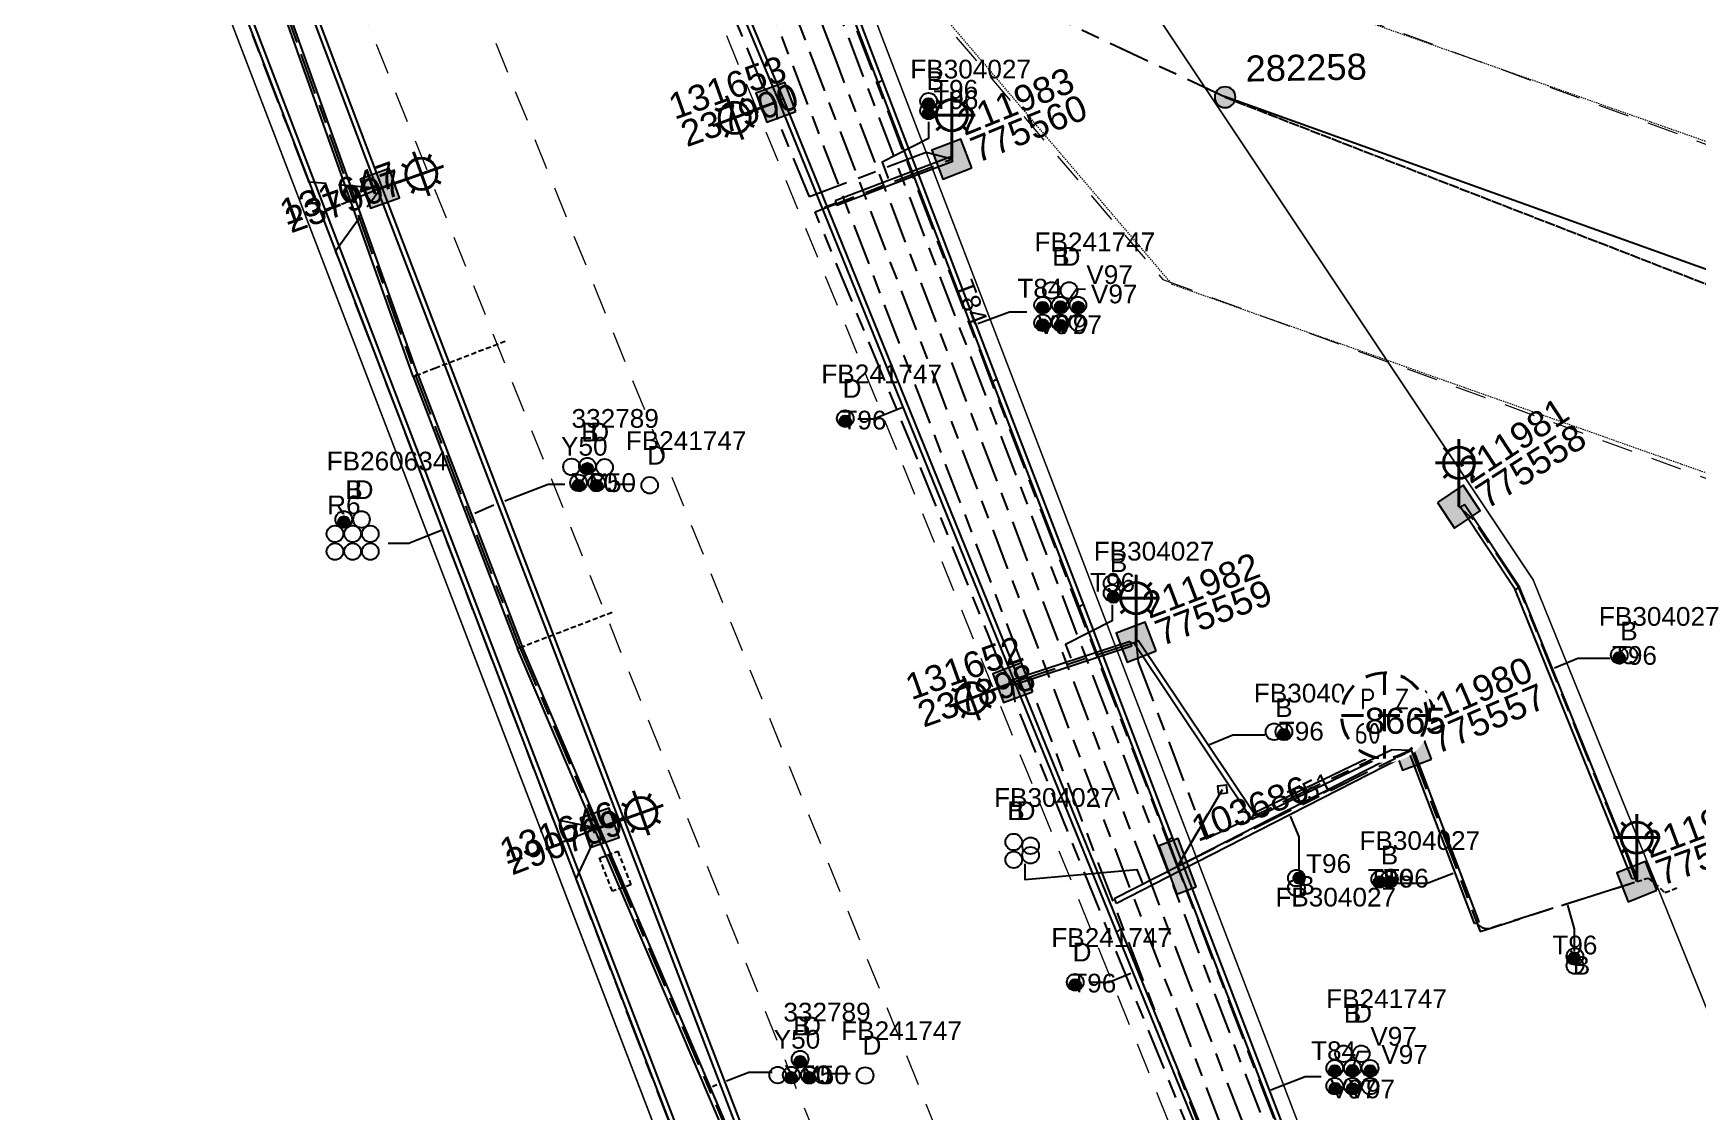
# Model space of a CAD drawing. Header units: metres. Extents: x 308616 to 310825, y 6264327 to 6267194.
# Drawn here: x 309031.5 to 309191.5, y 6266433 to 6266536.7 of the extents above; entities that cross this region are included whole.
import ezdxf
from ezdxf.enums import TextEntityAlignment as Align

# ---------------------------------------------------------------- set-up
doc = ezdxf.new("R2010")
doc.units = ezdxf.units.M
for name, pattern in [('Cable Exist OH', [1, 1, 0]), ('Cable Exist UG', [8.2, 4, -1.2, 1.8, -1.2]), ('Dash', [5, 3, -2]), ('DASHED', [0.75, 0.5, -0.25]), ('HIDDEN', [0.375, 0.25, -0.125]), ('HIDDEN2', [0.1875, 0.125, -0.0625])]:
    doc.linetypes.add(name, pattern=pattern)
doc.layers.get('0').update_dxf_attribs({"color": 6})
for name, color, linetype in [('_User Miscellaneous9', 7, 'Continuous'), ('Equip_SL_EXT', 7, 'Continuous'), ('Equip_SP_SL_EXT', 7, 'Continuous'), ('Mains_HV_EXT', 7, 'Continuous'), ('Mains_LV_EXT', 7, 'Continuous'), ('Mains_LV_SL_EXT', 7, 'Continuous'), ('Mains_SL_EXT', 7, 'Continuous'), ('Mains_TR_EXT', 7, 'Continuous'), ('Services_SP_EXT', 7, 'Continuous'), ('SupportsOH_SP_TR_HV_LV_SL_EXT', 7, 'Continuous'), ('SupportsUG_SP_LV_EXT', 7, 'Continuous'), ('SupportsUG_SP_LV_SL_EXT', 7, 'Continuous'), ('Trench_SP_EXT', 7, 'Continuous')]:
    doc.layers.add(name, color=color, linetype=linetype)
for name, color, linetype, lineweight in [('Cadastre Developer_SP_EXT', 7, 'Continuous', 5), ('Cadastre Easements_SP_EXT', 7, 'Continuous', 5), ('Cadastre Land Parcels_SP_EXT', 7, 'Continuous', 5), ('Cadastre Other Property_SP_EXT', 7, 'HIDDEN', 5), ('Cadastre Roads_SP_EXT', 7, 'Continuous', 5)]:
    doc.layers.add(name, color=color, linetype=linetype, lineweight=lineweight)
doc.layers.add('UNKNOWN_FEATURES', color=1, linetype='DASHED', plot=False)
doc.styles.add('COLUMN_LABEL', font='arial.ttf')
doc.styles.add('iecARIAL', font='arial.ttf', dxfattribs={"height": 2})
doc.styles.add('IESYMBOL1', font='isocp.shx')
doc.styles.add('POLE_LABEL', font='arial.ttf')
doc.styles.add('SLCP_LABEL', font='arial.ttf', dxfattribs={"height": 3.5})
doc.styles.get("Standard").update_dxf_attribs({"font": 'arial.ttf'})
doc.linetypes.add('Cable P UG', pattern='A,6,-0.5,["P",Standard,S=1.7,R=0,X=0.5,Y=-1],-2.9', length=9.4)

# ---------------------------------------------------------------- blocks, each defined once
blk = doc.blocks.new('COLUMN_EXT')
blk.add_hatch(color=256).paths.add_polyline_path([(-1.49, 1.48), (-1.49, -1.49), (1.48, -1.49), (1.48, 1.48)])
blk.add_lwpolyline([(-1.49, -1.49), (1.48, -1.49), (1.48, 1.48), (-1.49, 1.48)], close=True)
for tag, height, style, flags, p in [('ASSET_NUM', 2.5, 'COLUMN_LABEL', 8, (2, 2)), ('STRUCTURE_PLANT_NUMBER', 0.2, 'POLE_LABEL', 9, (1.81, 0.03)), ('STREET_CODE', 0.2, 'COLUMN_LABEL', 9, (1.81, -0.2))]:
    blk.add_attdef(tag, text='', height=height, dxfattribs=dict(style=style, flags=flags)).set_placement(p, align=Align.MIDDLE_LEFT)
at = {"flags": 9}
for tag, p in [('COLUMN_TYPE', (1.81, -0.4)), ('OWNED_BY', (1.81, -0.6)), ('STATE', (1.81, -0.8)), ('USAGE', (1.81, -1)), ('STREETNAME', (1.81, -1.6)), ('LEGEND', (1.81, -1.2)), ('LOCATION', (1.81, -1.4)), ('SUBURB', (1.81, -1.8)), ('NOTES', (1.81, -2))]:
    blk.add_attdef(tag, text='', height=0.2, dxfattribs=at).set_placement(p, align=Align.MIDDLE_LEFT)
at = {"flags": 1}
blk.add_attdef('Z', (1.81, -2.35), '', height=0.2, dxfattribs=at)
blk = doc.blocks.new('PILLAR_EXT')
blk.add_hatch(color=256).paths.add_polyline_path([(-2.475, 0.99), (-2.475, -0.99), (2.475, -0.99), (2.475, 0.99)])
blk.add_lwpolyline([(-2.475, -0.99), (2.475, -0.99), (2.475, 0.99), (-2.475, 0.99)], close=True)
at = {"style": 'iecARIAL', "flags": 8}
blk.add_attdef('ASSET_NUM', (1.5, 3.5), '', height=2.5, dxfattribs=at)
for tag, p, flags in [('OWNED_BY', (0, -0.2), 9), ('STATE', (0, -0.4), 9), ('SUPPORT_TYPE', (0, -0.6), 9), ('STREETNAME', (0, -1.8), 9), ('USAGE', (0, -0.8), 9), ('LEGEND', (0, -1), 9), ('LOCATION', (0, -1.2), 9), ('NOTES', (0, -1.4), 9), ('PARENT', (0, -1.6), 9), ('SUBURB', (0, -2), 1)]:
    blk.add_attdef(tag, p, '', height=0.2, dxfattribs=dict(flags=flags))
blk = doc.blocks.new('DUCT_EXT')
blk.add_circle((0, 0.8), 0.8)
at = {"flags": 1}
blk.add_attdef('Z', (0, 0), '', height=0.2, dxfattribs=at)
at = {"flags": 9}
for tag, p in [('DUCT_CODE', (0, 0)), ('XSECT_TYPE', (0, -0.2)), ('STATE', (0, -0.6)), ('FB_REFERENCE', (0, -0.4)), ('NOTES', (0, -0.8))]:
    blk.add_attdef(tag, text='', height=0.2, dxfattribs=at).set_placement(p, align=Align.MIDDLE_LEFT)
blk = doc.blocks.new('SL_LANTERN_EXT')
at = {"lineweight": 40}
for p, q in [((0, 1.97), (0, 6.47)), ((-1.46, 5.68), (-1.06, 5.28)), ((1.46, 5.68), (1.06, 5.28)), ((-2.25, 4.22), (2.25, 4.22)), ((-1.46, 2.76), (-1.06, 3.16)), ((0, 0), (0, 2.72)), ((1.46, 2.76), (1.06, 3.16))]:
    blk.add_line(p, q, dxfattribs=at)
blk.add_circle((0, 4.22), 1.5, dxfattribs=at)
at = {"style": 'iecARIAL', "flags": 8}
blk.add_attdef('ASSET_NUM', (1.5, 1.5), '', height=2.5, dxfattribs=at)
for tag, p, height, flags in [('OPERATING_VOLTAGE', (0.98, -1.65), 0.2, 9), ('CONSTRUCTED_VOLTAGE', (0.98, -0.65), 0.2, 9), ('CONTROL_TYPE', (0.98, -0.85), 0.2, 9), ('LANTERN_PURPOSE', (0.98, -1.05), 0.2, 9), ('LANTERN_TYPE', (0.98, -1.25), 0.2, 9), ('NO_PHASES', (0.98, -1.45), 0.2, 9), ('LNUMBER', (2.18, -3.25), 2.5, 8), ('ORIENTATION', (0.98, -1.85), 0.2, 9), ('OWNED_BY', (0.98, -2.05), 0.2, 9), ('STATE', (0.98, -2.25), 0.2, 9), ('USAGE', (0.98, -2.45), 0.2, 9), ('CEXIST', (0.98, -2.65), 0.2, 9), ('CNEW', (0.98, -2.85), 0.2, 9), ('CNUMBER', (0.98, -3.05), 0.2, 9), ('CREMOVE', (0.98, -3.25), 0.2, 9), ('CREPLACE', (0.98, -3.45), 0.2, 9), ('LKINGHEIGHT', (0.98, -3.65), 0.2, 9), ('LBRACKET', (0.98, -3.85), 0.2, 9), ('LBRACKETVOCAB', (0.98, -4.05), 0.2, 9), ('LCATEGORY', (0.98, -4.25), 0.2, 9), ('LCHARGE1', (0.98, -4.45), 0.2, 9), ('LCHARGE1PERCENT', (0.98, -4.65), 0.2, 9), ('LCHARGE2', (0.98, -4.85), 0.2, 9), ('LCHARGE2PERCENT', (0.98, -5.05), 0.2, 9), ('LCHARGE3', (0.98, -5.25), 0.2, 9), ('LCHARGE3PERCENT', (0.98, -5.45), 0.2, 9), ('LEXIST', (0.98, -5.65), 0.2, 9), ('LLAMP', (0.98, -5.85), 0.2, 9), ('LLAMPVOCAB', (0.98, -6.05), 0.2, 9), ('LMAST', (0.98, -6.25), 0.2, 9), ('LMASTVOCAB', (0.98, -6.45), 0.2, 9), ('LNEW', (0.98, -6.65), 0.2, 9), ('LANTNUMBER', (0.98, -6.85), 0.2, 9), ('LOUTREACH', (0.98, -7.25), 0.2, 9), ('LOUTREACHVOCAB', (0.98, -7.45), 0.2, 9), ('LRATECODE', (0.98, -7.65), 0.2, 9), ('LREMOVE', (0.98, -7.85), 0.2, 9), ('LREPLACE', (0.98, -8.05), 0.2, 9), ('STREETNAME', (0.98, -9.25), 0.2, 9), ('SUBURB', (0.98, -9.45), 0.2, 1), ('LTYPE', (0.98, -8.25), 0.2, 9), ('LTYPEVOCAB', (0.98, -8.45), 0.2, 9), ('LEGEND', (0.98, -8.65), 0.2, 9), ('LOCATION', (0.98, -8.85), 0.2, 9), ('NOTES', (0.98, -9.05), 0.2, 9)]:
    blk.add_attdef(tag, p, '', height=height, dxfattribs=dict(flags=flags))
blk = doc.blocks.new('CCP_EXT')
at = {"flags": 9}
for tag, p in [('LIFE_SUPPORT', (0, -1.6)), ('STATE', (0, -1.8)), ('NOTES', (0, -2))]:
    blk.add_attdef(tag, text='', height=0.2, dxfattribs=at).set_placement(p, align=Align.MIDDLE_LEFT)
blk.add_wipeout([(0, 0.57), (0.57, 0), (0, -0.57), (-0.57, 0)])
blk.add_lwpolyline([(-0.57, 0), (0, 0.57), (0.57, 0), (0, -0.57), (-0.57, 0)])
at = {"flags": 1}
blk.add_attdef('Z', (0, 0), '', height=0.2, dxfattribs=at)
at = {"flags": 9}
for tag, p in [('CCP_TYPE', (0, 0)), ('CONSTRUCTED_VOLTAGE', (0, -0.2)), ('OPERATING_VOLTAGE', (0, -0.6)), ('ORIENTATION', (0, -0.8)), ('OWNED_BY', (0, -1)), ('NO_PHASES', (0, -0.4)), ('USAGE', (0, -1.2)), ('LEGEND', (0, -1.4))]:
    blk.add_attdef(tag, text='', height=0.2, dxfattribs=at).set_placement(p, align=Align.MIDDLE_LEFT)
blk = doc.blocks.new('POLE_EXT')
blk.add_hatch(color=256).paths.add_polyline_path([(-1, 0, 1), (1, 0, 1)])
blk.add_lwpolyline([(-1, 0, 1), (1, 0, 1)], format="xyb", close=True)
for tag, height, flags, p in [('pNumber', 2.5, 8, (-17.84, 2.07)), ('OWNED_BY', 0.2, 9, (1.35, -0.4)), ('SPECIAL_USE', 0.2, 9, (1.35, -0.8)), ('STATE', 0.2, 9, (1.35, -1)), ('cLV', 0.2, 9, (1.35, -1.4)), ('hDepth', 0.2, 9, (1.35, -1.6)), ('PARENT', 0.2, 9, (1.35, -0.6)), ('USAGE', 0.2, 9, (1.35, -1.2)), ('hDia', 0.2, 9, (1.35, -1.8)), ('cHV', 0.2, 9, (1.35, -2)), ('LBRACKET', 0.2, 9, (1.35, -2.2)), ('LExisting', 0.2, 9, (1.35, -2.4)), ('LANTNUMBER', 0.2, 9, (1.35, -2.6)), ('LOther', 0.2, 9, (1.35, -2.8)), ('LRemove', 0.2, 9, (1.35, -3)), ('LEGEND', 0.2, 9, (1.35, -3.2)), ('cLinedev', 0.2, 9, (1.35, -3.4)), ('pExisting', 0.2, 9, (1.35, -3.8)), ('pFooting', 0.2, 9, (1.35, -4.4)), ('pNew', 0.2, 9, (1.35, -4.6)), ('LOCATION', 0.2, 9, (1.35, -3.6)), ('PFNUMBER', 0.2, 9, (1.35, -4)), ('NEWPFNUMBER', 0.2, 9, (1.35, -4.2)), ('pRelocate', 0.2, 9, (1.35, -5)), ('pRemove', 0.2, 9, (1.35, -5.2)), ('pReplace', 0.2, 9, (1.35, -5.4)), ('pStay', 0.2, 9, (1.35, -5.6)), ('pType', 0.2, 9, (1.35, -5.8)), ('cspan', 0.2, 9, (1.35, -6)), ('STREETNAME', 0.2, 9, (1.35, -6.2)), ('SUBURB', 0.2, 9, (1.35, -6.4)), ('OPERATED_BY', 0.2, 9, (1.36, -7.01)), ('NOTES', 0.2, 9, (1.35, -6.6)), ('MAINTAINED_BY', 0.2, 9, (1.36, -6.81))]:
    blk.add_attdef(tag, text='', height=height, dxfattribs=dict(flags=flags)).set_placement(p, align=Align.MIDDLE_LEFT)
at = {"style": 'POLE_LABEL'}
for tag, height, flags, p in [('ASSET_NUM', 2.5, 8, (2, 2)), ('STRUCTURE_PLANT_NUMBER', 0.2, 9, (1.35, 0.03)), ('STREET_CODE', 0.2, 9, (1.35, -0.2))]:
    blk.add_attdef(tag, text='', height=height, dxfattribs=dict(at, flags=flags)).set_placement(p, align=Align.MIDDLE_LEFT)
at = {"flags": 1}
blk.add_attdef('Z', (1.35, -7.33), '', height=0.2, dxfattribs=at)
blk = doc.blocks.new('CABLE_LARGE_EXT')
h = blk.add_hatch(color=256)
edge = h.paths.add_edge_path()
edge.add_arc((0, 0.55), 0.55, 0, 360)
blk.add_circle((0, 0.55), 0.55)
at = {"flags": 1}
blk.add_attdef('Z', (0, 0), '', height=0.2, dxfattribs=at)
at = {"flags": 9}
for tag, p in [('COND_CODE', (0, 0)), ('STATE', (0, -0.4)), ('XSECT_SIZE', (0, -0.6)), ('FB_REFERENCE', (0, -0.2)), ('NOTES', (0, -0.8))]:
    blk.add_attdef(tag, text='', height=0.2, dxfattribs=at).set_placement(p, align=Align.MIDDLE_LEFT)
blk = doc.blocks.new('SLCP_ZELL_EXT')
blk.add_wipeout([(-0.14, 4.54), (-0.43, 4.52), (-0.71, 4.49), (-0.99, 4.43), (-1.27, 4.36), (-1.54, 4.27), (-1.8, 4.17), (-2.06, 4.05), (-2.31, 3.91), (-2.55, 3.76), (-2.78, 3.59), (-3, 3.41), (-3.21, 3.21), (-3.41, 3), (-3.59, 2.78), (-3.76, 2.55), (-3.91, 2.31), (-4.05, 2.06), (-4.17, 1.8), (-4.27, 1.54), (-4.36, 1.27), (-4.43, 0.99), (-4.49, 0.71), (-4.52, 0.43), (-4.54, 0.14), (-4.54, -0.14), (-4.52, -0.43), (-4.49, -0.71), (-4.43, -0.99), (-4.36, -1.27), (-4.27, -1.54), (-4.17, -1.8), (-4.05, -2.06), (-3.91, -2.31), (-3.76, -2.55), (-3.59, -2.78), (-3.41, -3), (-3.21, -3.21), (-3, -3.41), (-2.78, -3.59), (-2.55, -3.76), (-2.31, -3.91), (-2.06, -4.05), (-1.8, -4.17), (-1.54, -4.27), (-1.27, -4.36), (-0.99, -4.43), (-0.71, -4.49), (-0.43, -4.52), (-0.14, -4.54), (0.14, -4.54), (0.43, -4.52), (0.71, -4.49), (0.99, -4.43), (1.27, -4.36), (1.54, -4.27), (1.8, -4.17), (2.06, -4.05), (2.31, -3.91), (2.55, -3.76), (2.78, -3.59), (3, -3.41), (3.21, -3.21), (3.41, -3), (3.59, -2.78), (3.76, -2.55), (3.91, -2.31), (4.05, -2.06), (4.17, -1.8), (4.27, -1.54), (4.36, -1.27), (4.43, -0.99), (4.49, -0.71), (4.52, -0.43), (4.54, -0.14), (4.54, 0.14), (4.52, 0.43), (4.49, 0.71), (4.43, 0.99), (4.36, 1.27), (4.27, 1.54), (4.17, 1.8), (4.05, 2.06), (3.91, 2.31), (3.76, 2.55), (3.59, 2.78), (3.41, 3), (3.21, 3.21), (3, 3.41), (2.78, 3.59), (2.55, 3.76), (2.31, 3.91), (2.06, 4.05), (1.8, 4.17), (1.54, 4.27), (1.27, 4.36), (0.99, 4.43), (0.71, 4.49), (0.43, 4.52), (0.14, 4.54)])
at = {"linetype": 'Dash', "lineweight": 40, "ltscale": 0.7}
for p, q in [((0, 4.11), (0, -4.11)), ((-4.11, 0), (4.11, 0))]:
    blk.add_line(p, q, dxfattribs=at)
blk.add_circle((0, 0), 4.11, dxfattribs=at)
at = {"lineweight": 40, "style": 'IESYMBOL1'}
for s, p in [('P', (-1.6, 0)), ('Z', (1.7, 0)), ('60', (-1.61, -3.31))]:
    blk.add_text(s, height=2, dxfattribs=at).set_placement(p, align=Align.BOTTOM_CENTER)
at = {"style": 'SLCP_LABEL'}
for tag, height, flags, p in [('ASSET_NUM', 2.5, 8, (2, 2)), ('STREET_CODE', 0.2, 9, (0, -0.2))]:
    blk.add_attdef(tag, text='', height=height, dxfattribs=dict(at, flags=flags)).set_placement(p, align=Align.MIDDLE_LEFT)
at = {"flags": 1}
blk.add_attdef('Z', (0, 0), '', height=0.2, dxfattribs=at)
at = {"flags": 9}
for tag, p in [('CONSTRUCTED_VOLTAGE', (0, -0.4)), ('CONTROL_TYPE', (0, -0.6)), ('OPERATING_VOLTAGE', (0, -1)), ('ORIENTATION', (0, -1.2)), ('OWNED_BY', (0, -1.4)), ('NO_PHASES', (0, -0.8)), ('USAGE', (0, -1.6)), ('STATE', (0, -2)), ('LOCATION', (0, -1.8)), ('NOTES', (0, -2.2))]:
    blk.add_attdef(tag, text='', height=0.2, dxfattribs=at).set_placement(p, align=Align.MIDDLE_LEFT)

msp = doc.modelspace()

# ---------------------------------------------------------------- linework, layer by layer
at = {"layer": '_User Miscellaneous9'}
for p, q in [((309017.87, 6266627.07), (309059.21, 6266519.23)), ((309018.32, 6266627.24), (309059.65, 6266519.4)), ((309068.02, 6266503.68), (309040.5, 6266581.02)), ((309068.47, 6266503.84), (309040.96, 6266581.18)), ((309064.6, 6266521.66), (309042.3, 6266580.78)), ((309065.04, 6266521.83), (309042.75, 6266580.95)), ((309088.63, 6266565.01), (309103.13, 6266530.16)), ((309089.07, 6266565.19), (309103.57, 6266530.34)), ((309103.62, 6266555.63), (309112.69, 6266531.93)), ((309104.07, 6266555.8), (309113.14, 6266532.1)), ((309112.69, 6266531.93), (309112.91, 6266532.02)), ((309112.69, 6266531.93), (309123.68, 6266503.22)), ((309113.14, 6266532.1), (309112.91, 6266532.02)), ((309113.14, 6266532.1), (309124.13, 6266503.39)), ((309103.57, 6266530.34), (309103.35, 6266530.25)), ((309103.57, 6266530.34), (309103.35, 6266530.25)), ((309103.57, 6266530.34), (309126.27, 6266474.47)), ((309103.13, 6266530.16), (309103.35, 6266530.25)), ((309103.13, 6266530.16), (309103.35, 6266530.25)), ((309103.13, 6266530.16), (309125.83, 6266474.29)), ((309119.71, 6266524.79), (309108.58, 6266520.56)), ((309119.88, 6266524.34), (309108.75, 6266520.11)), ((309119.71, 6266524.79), (309119.79, 6266524.57)), ((309119.88, 6266524.34), (309119.79, 6266524.57)), ((309064.6, 6266521.66), (309064.82, 6266521.74)), ((309064.6, 6266521.66), (309064.82, 6266521.74)), ((309087.8, 6266461.11), (309064.6, 6266521.66)), ((309065.04, 6266521.83), (309064.82, 6266521.74)), ((309065.04, 6266521.83), (309064.82, 6266521.74)), ((309088.25, 6266461.28), (309065.04, 6266521.83)), ((309059.21, 6266519.23), (309059.43, 6266519.32)), ((309059.21, 6266519.23), (309059.43, 6266519.32)), ((309059.21, 6266519.23), (309082.32, 6266458.9)), ((309059.65, 6266519.4), (309059.43, 6266519.32)), ((309059.65, 6266519.4), (309059.43, 6266519.32)), ((309059.65, 6266519.4), (309082.77, 6266459.08)), ((309108.58, 6266520.56), (309108.67, 6266520.33)), ((309108.75, 6266520.11), (309108.67, 6266520.33)), ((309068.02, 6266503.67), (309068.24, 6266503.76)), ((309068.02, 6266503.68), (309068.24, 6266503.76)), ((309068.02, 6266503.67), (309078.05, 6266477.53)), ((309068.47, 6266503.85), (309068.24, 6266503.76)), ((309068.47, 6266503.84), (309068.24, 6266503.76)), ((309068.47, 6266503.85), (309078.49, 6266477.7)), ((309123.68, 6266503.22), (309123.91, 6266503.3)), ((309123.68, 6266503.22), (309131.99, 6266481.56)), ((309124.13, 6266503.39), (309123.91, 6266503.3)), ((309124.13, 6266503.39), (309132.44, 6266481.73)), ((309168.67, 6266491.12), (309168.87, 6266491.25)), ((309173.94, 6266483.21), (309168.67, 6266491.12)), ((309169.07, 6266491.38), (309168.87, 6266491.25)), ((309174.37, 6266483.43), (309169.07, 6266491.38)), ((309173.94, 6266483.21), (309174.15, 6266483.32)), ((309185.2, 6266455.38), (309173.94, 6266483.21)), ((309174.37, 6266483.43), (309174.15, 6266483.32)), ((309185.64, 6266455.56), (309174.37, 6266483.43)), ((309131.99, 6266481.56), (309132.22, 6266481.65)), ((309131.99, 6266481.56), (309140.55, 6266459.14)), ((309132.44, 6266481.73), (309132.22, 6266481.65)), ((309132.44, 6266481.73), (309141, 6266459.31)), ((309078.05, 6266477.52), (309078.27, 6266477.62)), ((309078.05, 6266477.53), (309078.27, 6266477.62)), ((309107.89, 6266407.73), (309078.05, 6266477.52)), ((309078.49, 6266477.71), (309078.27, 6266477.62)), ((309078.49, 6266477.7), (309078.27, 6266477.62)), ((309108.33, 6266407.92), (309078.49, 6266477.71)), ((309136.93, 6266478.21), (309125.56, 6266474.47)), ((309137.08, 6266477.76), (309125.71, 6266474.01)), ((309136.93, 6266478.21), (309137, 6266477.99)), ((309137.08, 6266477.76), (309137, 6266477.99)), ((309137.31, 6266478.02), (309137.51, 6266478.15)), ((309137.71, 6266478.29), (309137.51, 6266478.15)), ((309125.56, 6266474.47), (309125.63, 6266474.24)), ((309125.83, 6266474.29), (309126.05, 6266474.38)), ((309125.83, 6266474.29), (309126.05, 6266474.38)), ((309126.27, 6266474.47), (309126.05, 6266474.38)), ((309126.27, 6266474.47), (309126.05, 6266474.38)), ((309125.71, 6266474.01), (309125.63, 6266474.24)), ((309162.34, 6266468.21), (309148.81, 6266461.71)), ((309162.34, 6266468.21), (309162.44, 6266468)), ((309162.55, 6266467.78), (309162.44, 6266468)), ((309162.55, 6266467.78), (309148.64, 6266461.1)), ((309162.74, 6266467.41), (309162.85, 6266467.19)), ((309162.96, 6266466.98), (309162.85, 6266467.19)), ((309163.73, 6266467.66), (309163.96, 6266467.75)), ((309170.02, 6266451.1), (309163.73, 6266467.66)), ((309164.18, 6266467.83), (309163.96, 6266467.75)), ((309170.47, 6266451.27), (309164.18, 6266467.83)), ((309148.81, 6266461.71), (309148.73, 6266461.4)), ((309087.8, 6266461.11), (309088.03, 6266461.19)), ((309087.8, 6266461.11), (309088.03, 6266461.19)), ((309108.43, 6266407.28), (309087.8, 6266461.11)), ((309088.25, 6266461.28), (309088.03, 6266461.19)), ((309088.25, 6266461.28), (309088.03, 6266461.19)), ((309108.88, 6266407.45), (309088.25, 6266461.28)), ((309148.64, 6266461.1), (309148.73, 6266461.4)), ((309082.32, 6266458.9), (309082.54, 6266458.99)), ((309082.32, 6266458.9), (309082.54, 6266458.99)), ((309082.32, 6266458.9), (309102.91, 6266405.27)), ((309082.77, 6266459.08), (309082.54, 6266458.99)), ((309082.77, 6266459.08), (309082.54, 6266458.99)), ((309082.77, 6266459.08), (309103.35, 6266405.44)), ((309140.55, 6266459.14), (309140.78, 6266459.22)), ((309140.55, 6266459.14), (309141.5, 6266456.65)), ((309141, 6266459.31), (309140.78, 6266459.22)), ((309141, 6266459.31), (309141.95, 6266456.83)), ((309141.5, 6266456.65), (309141.73, 6266456.74)), ((309141.5, 6266456.65), (309141.73, 6266456.74)), ((309141.95, 6266456.83), (309141.73, 6266456.74)), ((309141.95, 6266456.83), (309141.73, 6266456.74)), ((309141.95, 6266456.83), (309151.57, 6266431.76)), ((309141.52, 6266456.58), (309135.4, 6266453.46)), ((309141.73, 6266456.16), (309135.62, 6266453.03)), ((309141.5, 6266456.65), (309151.12, 6266431.59)), ((309141.52, 6266456.58), (309141.63, 6266456.37)), ((309141.52, 6266456.58), (309141.63, 6266456.37)), ((309141.73, 6266456.16), (309141.63, 6266456.37)), ((309141.73, 6266456.16), (309141.63, 6266456.37)), ((309185.2, 6266455.38), (309185.42, 6266455.47)), ((309185.64, 6266455.56), (309185.42, 6266455.47)), ((309135.4, 6266453.46), (309135.51, 6266453.25)), ((309135.62, 6266453.03), (309135.51, 6266453.25)), ((309170.02, 6266451.1), (309170.24, 6266451.18)), ((309170.47, 6266451.27), (309170.24, 6266451.18))]:
    msp.add_line(p, q, dxfattribs=at)
for points in [[(309117.56, 6266528.16), (309117.56, 6266526.54), (309113.1, 6266524.26), (309113.68, 6266522.7)], [(309132.63, 6266512.03), (309131.79, 6266512.05), (309130.58, 6266510.35)], [(309127, 6266509.86), (309125.33, 6266509.86), (309122.28, 6266508.74)], [(309110.76, 6266499.61), (309112.27, 6266499.61), (309114.98, 6266500.69)], [(309082.59, 6266493.28), (309080.98, 6266493.28), (309076.83, 6266491.69)], [(309089.09, 6266493.28), (309087.44, 6266493.28)], [(309075.77, 6266491.29), (309073.93, 6266490.5)], [(309065.63, 6266487.66), (309067.59, 6266487.65), (309070.72, 6266488.89)], [(309135.19, 6266481.74), (309135.19, 6266480.2), (309130.73, 6266477.92), (309131.22, 6266476.61)], [(309183.04, 6266476.57), (309179.97, 6266476.57), (309177.72, 6266475.63)], [(309149.87, 6266469.21), (309146.8, 6266469.21), (309144.55, 6266468.27)], [(309153.19, 6266456.2), (309153.19, 6266459.44), (309152.33, 6266461.4)], [(309126.82, 6266456.84), (309126.82, 6266455.34), (309137.59, 6266456.29), (309138.12, 6266454.95)], [(309162.53, 6266454.97), (309165.49, 6266454.97), (309167.99, 6266455.92)], [(309179.65, 6266448.41), (309179.65, 6266450.6), (309179, 6266452.85)], [(309133.12, 6266445.47), (309134.88, 6266445.47), (309137, 6266446.34)], [(309159.99, 6266438.75), (309158.86, 6266438.75), (309158.33, 6266437.3)], [(309102.51, 6266436.79), (309100.27, 6266436.79), (309098.14, 6266435.95)], [(309110.05, 6266436.66), (309108.02, 6266436.66)], [(309155.3, 6266436.37), (309153.77, 6266436.37), (309150.45, 6266435.08)], [(309097.21, 6266435.58), (309096.79, 6266435.4)]]:
    msp.add_lwpolyline(points, dxfattribs=at)
at = {"layer": 'Cadastre Developer_SP_EXT', "linetype": 'Dash'}
msp.add_lwpolyline([(309129.74, 6266403.16), (309049.37, 6266601.29), (309025.47, 6266657.91), (309016.2, 6266684.88), (309011.12, 6266708.04), (309006.14, 6266730.42), (309001.6, 6266749.09), (308996.16, 6266767.15), (308984.08, 6266802.56), (308972.96, 6266828.97)], dxfattribs=at)
at = {"layer": 'Cadastre Land Parcels_SP_EXT', "linetype": 'Continuous'}
msp.add_lwpolyline([(309103.65, 6266399.14), (309024.56, 6266605.41)], dxfattribs=at)
for points in [[(309267.78, 6266425.83), (309255.56, 6266470.75), (309245.88, 6266506.37), (309220.82, 6266598.51), (309134.25, 6266566.81), (309123.25, 6266562.79), (309161.7, 6266505.07), (309175.66, 6266484.12), (309208.29, 6266403.53), (309267.78, 6266425.83)], [(309208.29, 6266403.53), (309175.66, 6266484.12), (309161.7, 6266505.07), (309123.25, 6266562.79), (309105.42, 6266556.26), (309107.25, 6266551.5), (309164.07, 6266403.23), (309183.82, 6266394.35), (309208.29, 6266403.53)]]:
    msp.add_lwpolyline(points, close=True, dxfattribs=at)
at = {"layer": 'Mains_LV_EXT', "linetype": 'Cable Exist UG'}
for points in [[(309141.49, 6266456.59), (309102.79, 6266557.48), (309104.74, 6266558.14), (309104.74, 6266558.14), (309120.18, 6266563.79), (309107.97, 6266582.22), (309102.79, 6266591.02), (309098.15, 6266600.16), (309093.74, 6266611.43), (309086.98, 6266628.68), (309086.1, 6266630.73)], [(309169.93, 6266398.47), (309167.79, 6266399.36), (309167.79, 6266399.36), (309162.5, 6266401.74), (309142.05, 6266455.1), (309141.49, 6266456.59)]]:
    msp.add_lwpolyline(points, dxfattribs=at)
at = {"layer": 'Mains_LV_SL_EXT', "linetype": 'Cable Exist UG'}
for points in [[(309064.82, 6266521.74), (309058.01, 6266522.36), (309058.01, 6266522.36), (309036.87, 6266577.49), (309042.52, 6266580.87)], [(309086.02, 6266460.2), (309081.48, 6266461.11), (309081.48, 6266461.11), (309060.56, 6266515.75), (309064.78, 6266521.6)], [(309106.63, 6266406.64), (309101.71, 6266408.36), (309101.71, 6266408.36), (309083.67, 6266455.4), (309086.02, 6266460.34)]]:
    msp.add_lwpolyline(points, dxfattribs=at)
at = {"layer": 'Mains_SL_EXT', "linetype": 'Cable Exist UG'}
for points in [[(309102.87, 6266530.02), (309101.64, 6266531.55), (309088.6, 6266563.24), (309088.49, 6266564.97)], [(309119.79, 6266524.57), (309117.33, 6266525.19), (309106.11, 6266520.94), (309106.11, 6266520.94), (309103.05, 6266528.38), (309102.87, 6266530.02)], [(309125.63, 6266474.24), (309124.45, 6266476.02), (309124.45, 6266476.02), (309116.48, 6266495.71), (309106.65, 6266519.49), (309119.79, 6266524.57)], [(309185.63, 6266455.13), (309184.13, 6266459.1), (309184.13, 6266459.1), (309174.29, 6266483.37), (309169.94, 6266489.9), (309168.54, 6266491.16)], [(309137.51, 6266478.15), (309125.63, 6266474.24)]]:
    msp.add_lwpolyline(points, dxfattribs=at)
at = {"layer": 'Mains_TR_EXT', "linetype": 'Cable Exist UG'}
for points in [[(308778.26, 6266960.11), (308783.66, 6266983.43), (308828.9, 6266993.74), (308830.43, 6266994.09), (308857.93, 6266958.06), (308903.33, 6266901.04), (308919.83, 6266871.73), (308919.83, 6266871.73), (309016.45, 6266644.52), (309027.04, 6266616.57), (309027.04, 6266616.57), (309040.72, 6266580.99), (309068.24, 6266503.76), (309078.27, 6266477.62), (309087.41, 6266456.28)], [(309146.06, 6266530.51), (309078.19, 6266562.24), (308937.27, 6266927.62), (308914.54, 6266948.56), (308858.87, 6266943.76), (308803.39, 6266927.8), (308781.12, 6266953.19), (308780.26, 6266954.17)], [(309087.41, 6266456.28), (309108.23, 6266407.67), (309209.32, 6266331.6), (309215.88, 6266308.27), (309215.88, 6266308.27), (309219.7, 6266296.71), (309219.7, 6266296.71), (309237.13, 6266234.21), (309237.13, 6266234.21), (309259.05, 6266178.99), (309262.89, 6266169.24), (309262.89, 6266169.24), (309287.58, 6266107.1), (309290.17, 6266100.58), (309290.17, 6266100.58), (309296.4, 6266084.36)]]:
    msp.add_lwpolyline(points, dxfattribs=at)
at = {"layer": 'Trench_SP_EXT', "linetype": 'Cable Exist UG'}
for points in [[(309146.06, 6266530.51), (309110.49, 6266547.14), (309078.19, 6266562.24), (309076.9, 6266565.6), (308937.16, 6266927.89), (308896.4, 6266953.99), (308867.73, 6266945.97)], [(309064.82, 6266521.74), (309059.27, 6266519.41)], [(309108.67, 6266520.33), (309107.56, 6266519.9)], [(309163.96, 6266467.75), (309162.44, 6266468)], [(309163.96, 6266467.75), (309162.9, 6266467.22)], [(309141.49, 6266456.59), (309144.41, 6266461.64)], [(309085.98, 6266460.35), (309082.38, 6266458.9)], [(309185.42, 6266455.04), (309171.7, 6266450.69)]]:
    msp.add_lwpolyline(points, dxfattribs=at)
msp.add_lwpolyline([(309171.7, 6266450.69, -0.353866), (309170.24, 6266451.18)], format="xyb", dxfattribs=at)
at = {"layer": 'UNKNOWN_FEATURES'}
for points in [[(309068.24, 6266503.76), (309070.11, 6266504.48), (309076.85, 6266507.06)], [(309078.27, 6266477.62), (309087.33, 6266481.09)], [(309085.96, 6266457.4), (309087.68, 6266458.05), (309088.95, 6266454.81), (309087.17, 6266454.2), (309085.92, 6266457.4)], [(309185.63, 6266455.13), (309186.74, 6266455.47), (309188.33, 6266454.07), (309189.48, 6266454.51)]]:
    msp.add_lwpolyline(points, dxfattribs=at)

# ---------------------------------------------------------------- block references
at = {"layer": '_User Miscellaneous9'}
for name, p, rotation in [('DUCT_EXT', (309117.56, 6266529.33), 0.04952101207396706), ('DUCT_EXT', (309117.56, 6266528.39), 0.04970990956675795), ('CABLE_LARGE_EXT', (309117.56, 6266528.39), 0.04771954902747668), ('DUCT_EXT', (309135.19, 6266482.99), 0.04952101207396706), ('DUCT_EXT', (309135.19, 6266482.05), 0.04970990956675795), ('CABLE_LARGE_EXT', (309134.78, 6266482.46), 269.9539167955545), ('DUCT_EXT', (309124.94, 6266458.93), 270.0478133307772), ('DUCT_EXT', (309126.56, 6266458.57), 270.0478133307772), ('DUCT_EXT', (309126.56, 6266457.65), 270.0478133307772), ('DUCT_EXT', (309124.94, 6266457.23), 270.0509279715527), ('DUCT_EXT', (309153.72, 6266455.47), 89.99805082808888), ('DUCT_EXT', (309153.72, 6266454.53), 89.99805082808888), ('CABLE_LARGE_EXT', (309153.72, 6266455.47), 89.99805082808888)]:
    msp.add_blockref(name, p, dxfattribs=dict(at, rotation=rotation))
for name, p in [('CABLE_LARGE_EXT', (309117.56, 6266529.33)), ('DUCT_EXT', (309129.37, 6266511.14)), ('DUCT_EXT', (309131.07, 6266511.14)), ('DUCT_EXT', (309128.52, 6266509.74)), ('DUCT_EXT', (309130.22, 6266509.74)), ('DUCT_EXT', (309131.92, 6266509.74)), ('DUCT_EXT', (309128.52, 6266508.04)), ('CABLE_LARGE_EXT', (309128.52, 6266509.74)), ('DUCT_EXT', (309130.22, 6266508.04)), ('CABLE_LARGE_EXT', (309130.23, 6266509.82)), ('DUCT_EXT', (309131.92, 6266508.04)), ('CABLE_LARGE_EXT', (309131.95, 6266509.77)), ('CABLE_LARGE_EXT', (309128.52, 6266508.09)), ('CABLE_LARGE_EXT', (309130.24, 6266508.03)), ('DUCT_EXT', (309109.55, 6266498.82)), ('CABLE_LARGE_EXT', (309109.55, 6266498.82)), ('DUCT_EXT', (309083.24, 6266494.18)), ('DUCT_EXT', (309084.76, 6266494.26)), ('CABLE_LARGE_EXT', (309084.76, 6266494.26)), ('DUCT_EXT', (309086.42, 6266494.14)), ('DUCT_EXT', (309083.91, 6266492.65)), ('CABLE_LARGE_EXT', (309083.91, 6266492.65)), ('DUCT_EXT', (309085.65, 6266492.65)), ('CABLE_LARGE_EXT', (309085.65, 6266492.65)), ('DUCT_EXT', (309090.75, 6266492.41)), ('DUCT_EXT', (309061.35, 6266489.14)), ('DUCT_EXT', (309063.05, 6266489.14)), ('DUCT_EXT', (309060.5, 6266487.74)), ('CABLE_LARGE_EXT', (309061.35, 6266489.14)), ('DUCT_EXT', (309062.2, 6266487.74)), ('DUCT_EXT', (309063.9, 6266487.74)), ('DUCT_EXT', (309060.5, 6266486.04)), ('DUCT_EXT', (309062.2, 6266486.04)), ('DUCT_EXT', (309063.9, 6266486.04)), ('DUCT_EXT', (309183.94, 6266476.08)), ('DUCT_EXT', (309184.88, 6266476.08)), ('CABLE_LARGE_EXT', (309183.94, 6266476.08)), ('DUCT_EXT', (309150.77, 6266468.72)), ('DUCT_EXT', (309151.71, 6266468.72)), ('CABLE_LARGE_EXT', (309151.71, 6266468.72)), ('DUCT_EXT', (309160.92, 6266454.55)), ('CABLE_LARGE_EXT', (309160.91, 6266454.56)), ('DUCT_EXT', (309161.86, 6266454.55)), ('CABLE_LARGE_EXT', (309161.86, 6266454.55)), ('DUCT_EXT', (309179.68, 6266447.13)), ('DUCT_EXT', (309179.68, 6266446.25)), ('CABLE_LARGE_EXT', (309179.6, 6266447.22)), ('DUCT_EXT', (309131.65, 6266444.65)), ('CABLE_LARGE_EXT', (309131.65, 6266444.65)), ('DUCT_EXT', (309157.45, 6266437.78)), ('DUCT_EXT', (309159.15, 6266437.78)), ('DUCT_EXT', (309105.21, 6266437.27)), ('CABLE_LARGE_EXT', (309105.21, 6266437.27)), ('DUCT_EXT', (309156.6, 6266436.38)), ('CABLE_LARGE_EXT', (309156.6, 6266436.38)), ('DUCT_EXT', (309158.3, 6266436.38)), ('CABLE_LARGE_EXT', (309158.3, 6266436.43)), ('DUCT_EXT', (309160, 6266436.38)), ('CABLE_LARGE_EXT', (309160, 6266436.38)), ('DUCT_EXT', (309103.06, 6266435.73)), ('DUCT_EXT', (309104.36, 6266435.73)), ('CABLE_LARGE_EXT', (309104.36, 6266435.73)), ('DUCT_EXT', (309106.1, 6266435.73)), ('CABLE_LARGE_EXT', (309106.1, 6266435.73)), ('DUCT_EXT', (309107.39, 6266435.73)), ('DUCT_EXT', (309111.46, 6266435.69)), ('DUCT_EXT', (309156.6, 6266434.68)), ('DUCT_EXT', (309158.3, 6266434.68)), ('DUCT_EXT', (309160, 6266434.68)), ('CABLE_LARGE_EXT', (309156.65, 6266434.69)), ('CABLE_LARGE_EXT', (309158.32, 6266434.66))]:
    msp.add_blockref(name, p, dxfattribs=at)
at = {"layer": 'Equip_SP_SL_EXT'}
ref = msp.add_blockref('SL_LANTERN_EXT', (309102.87, 6266530.02), dxfattribs=dict(at, rotation=110.5526379395156))
ref.add_attrib('ASSET_NUM', '131653', dxfattribs={"layer": '0', "height": 2.5, "rotation": 19.5693, "style": 'iecARIAL'}).set_placement((309104.37, 6266531.52), align=Align.BOTTOM_RIGHT)
ref = msp.add_blockref('SL_LANTERN_EXT', (309119.79, 6266524.57), dxfattribs=at)
ref.add_attrib('ASSET_NUM', '211983', dxfattribs={"layer": '0', "height": 2.5, "rotation": 22.1548, "style": 'iecARIAL'}).set_placement((309121.29, 6266526.07), align=Align.BOTTOM_LEFT)
ref = msp.add_blockref('SL_LANTERN_EXT', (309064.82, 6266521.74), dxfattribs=dict(at, rotation=289.3770857536522))
ref.add_attrib('ASSET_NUM', '131647', dxfattribs={"layer": '0', "height": 2.5, "rotation": 19.5693, "style": 'iecARIAL'}).set_placement((309066.32, 6266523.24), align=Align.MIDDLE_RIGHT)
ref = msp.add_blockref('SL_LANTERN_EXT', (309168.54, 6266491.16), dxfattribs=at)
ref.add_attrib('ASSET_NUM', '211981', dxfattribs={"layer": '0', "height": 2.5, "rotation": 33.3161, "style": 'iecARIAL'}).set_placement((309170.04, 6266492.66), align=Align.BOTTOM_LEFT)
ref = msp.add_blockref('SL_LANTERN_EXT', (309137.51, 6266478.15), dxfattribs=at)
ref.add_attrib('ASSET_NUM', '211982', dxfattribs={"layer": '0', "height": 2.5, "rotation": 20.7966, "style": 'iecARIAL'}).set_placement((309139.01, 6266479.65), align=Align.BOTTOM_LEFT)
ref = msp.add_blockref('SL_LANTERN_EXT', (309125.63, 6266474.24), dxfattribs=dict(at, rotation=110.5526379395156))
ref.add_attrib('ASSET_NUM', '131652', dxfattribs={"layer": '0', "height": 2.5, "rotation": 19.5693, "style": 'iecARIAL'}).set_placement((309127.13, 6266475.74), align=Align.BOTTOM_RIGHT)
ref = msp.add_blockref('SL_LANTERN_EXT', (309163.96, 6266467.75), dxfattribs=at)
ref.add_attrib('ASSET_NUM', '211980', dxfattribs={"layer": '0', "height": 2.5, "rotation": 23.3036, "style": 'iecARIAL'}).set_placement((309165.46, 6266469.25), align=Align.BOTTOM_LEFT)
ref = msp.add_blockref('SL_LANTERN_EXT', (309085.95, 6266460.31), dxfattribs=dict(at, rotation=289.3770857547814))
ref.add_attrib('ASSET_NUM', '131646', dxfattribs={"layer": '0', "height": 2.5, "rotation": 19.5693, "style": 'iecARIAL'}).set_placement((309087.45, 6266461.81), align=Align.MIDDLE_RIGHT)
ref = msp.add_blockref('SL_LANTERN_EXT', (309185.63, 6266455.13), dxfattribs=at)
ref.add_attrib('ASSET_NUM', '211979', dxfattribs={"layer": '0', "height": 2.5, "rotation": 20.4511, "style": 'iecARIAL'}).set_placement((309187.13, 6266456.63), align=Align.BOTTOM_LEFT)
at = {"layer": 'SupportsOH_SP_TR_HV_LV_SL_EXT'}
ref = msp.add_blockref('POLE_EXT', (309146.06, 6266530.51), dxfattribs=at)
ref.add_attrib('ASSET_NUM', '282258', dxfattribs={"layer": '0', "height": 2.5, "rotation": 1, "style": 'POLE_LABEL'}).set_placement((309148.06, 6266531.26), align=Align.BOTTOM_LEFT)
at = {"layer": 'SupportsUG_SP_LV_EXT'}
ref = msp.add_blockref('PILLAR_EXT', (309141.49, 6266456.59), dxfattribs=dict(at, rotation=110.4295180591408))
ref.add_attrib('ASSET_NUM', '103686', dxfattribs={"layer": '0', "height": 2.5, "rotation": 20.8203, "style": 'iecARIAL'}).set_placement((309142.99, 6266460.09), align=Align.MIDDLE_LEFT)
at = {"layer": 'SupportsUG_SP_LV_SL_EXT'}
ref = msp.add_blockref('COLUMN_EXT', (309102.87, 6266530.02), dxfattribs=dict(at, rotation=110.5526379395156))
ref.add_attrib('ASSET_NUM', '237900', dxfattribs={"layer": '0', "height": 2.5, "rotation": 19.5693, "style": 'COLUMN_LABEL'}).set_placement((309104.87, 6266530.77), align=Align.MIDDLE_RIGHT)
ref = msp.add_blockref('COLUMN_EXT', (309119.79, 6266524.57), dxfattribs=dict(at, rotation=110.9928533376326))
ref.add_attrib('ASSET_NUM', '775560', dxfattribs={"layer": '0', "height": 2.5, "rotation": 22.1608, "style": 'COLUMN_LABEL'}).set_placement((309121.79, 6266525.32), align=Align.MIDDLE_LEFT)
ref = msp.add_blockref('COLUMN_EXT', (309064.82, 6266521.74), dxfattribs=dict(at, rotation=289.8301680456463))
ref.add_attrib('ASSET_NUM', '237907', dxfattribs={"layer": '0', "height": 2.5, "rotation": 19.5693, "style": 'COLUMN_LABEL'}).set_placement((309066.82, 6266522.49), align=Align.MIDDLE_RIGHT)
ref = msp.add_blockref('COLUMN_EXT', (309168.54, 6266491.16), dxfattribs=dict(at, rotation=303.6867092106723))
ref.add_attrib('ASSET_NUM', '775558', dxfattribs={"layer": '0', "height": 2.5, "rotation": 32.6818, "style": 'COLUMN_LABEL'}).set_placement((309170.54, 6266491.91), align=Align.MIDDLE_LEFT)
ref = msp.add_blockref('COLUMN_EXT', (309137.51, 6266478.15), dxfattribs=dict(at, rotation=110.9976725050071))
ref.add_attrib('ASSET_NUM', '775559', dxfattribs={"layer": '0', "height": 2.5, "rotation": 21.0229, "style": 'COLUMN_LABEL'}).set_placement((309139.51, 6266478.9), align=Align.MIDDLE_LEFT)
ref = msp.add_blockref('COLUMN_EXT', (309125.63, 6266474.24), dxfattribs=dict(at, rotation=110.5526379395156))
ref.add_attrib('ASSET_NUM', '237898', dxfattribs={"layer": '0', "height": 2.5, "rotation": 19.5693, "style": 'COLUMN_LABEL'}).set_placement((309127.63, 6266474.99), align=Align.MIDDLE_RIGHT)
ref = msp.add_blockref('COLUMN_EXT', (309163.96, 6266467.75), dxfattribs=dict(at, rotation=110.8544581404954))
ref.add_attrib('ASSET_NUM', '775557', dxfattribs={"layer": '0', "height": 2.5, "rotation": 23.2855, "style": 'COLUMN_LABEL'}).set_placement((309165.96, 6266468.5), align=Align.MIDDLE_LEFT)
ref = msp.add_blockref('COLUMN_EXT', (309085.95, 6266460.28), dxfattribs=dict(at, rotation=288.8531587569522))
ref.add_attrib('ASSET_NUM', '290769', dxfattribs={"layer": '0', "height": 2.5, "rotation": 20.9427, "style": 'COLUMN_LABEL'}).set_placement((309087.95, 6266461.03), align=Align.MIDDLE_RIGHT)
ref = msp.add_blockref('COLUMN_EXT', (309185.63, 6266455.13), dxfattribs=dict(at, rotation=111.8685792036905))
ref.add_attrib('ASSET_NUM', '775556', dxfattribs={"layer": '0', "height": 2.5, "rotation": 19.9807, "style": 'COLUMN_LABEL'}).set_placement((309187.63, 6266455.88), align=Align.MIDDLE_LEFT)

# ---------------------------------------------------------------- texts
at = {"layer": '_User Miscellaneous9'}
for s, p in [('FB304027', (309115.8, 6266532.31)), ('B', (309117.36, 6266531.21)), ('T96', (309117.99, 6266530.37)), ('T96', (309118.01, 6266529.37)), ('FB241747', (309127.74, 6266515.71)), ('B', (309129.44, 6266514.31)), ('D', (309130.34, 6266514.31)), ('V97', (309132.72, 6266512.56)), ('T84', (309126.09, 6266511.26)), ('V97', (309133.16, 6266510.7)), ('V97', (309128.03, 6266507.74)), ('V97', (309129.74, 6266507.76)), ('FB241747', (309107.25, 6266503.02)), ('D', (309109.3, 6266501.62)), ('332789', (309083.24, 6266498.74)), ('T96', (309109.18, 6266498.58)), ('B', (309084.17, 6266497.42)), ('D', (309085.04, 6266497.43)), ('FB241747', (309088.45, 6266496.61)), ('Y50', (309082.23, 6266496.06)), ('D', (309090.5, 6266495.2)), ('FB260634', (309059.7, 6266494.64)), ('B', (309061.49, 6266491.89)), ('D', (309062.39, 6266491.89)), ('Y50', (309083.23, 6266492.58)), ('Y50', (309084.96, 6266492.57)), ('R6', (309059.75, 6266490.43)), ('FB304027', (309133.43, 6266485.98)), ('B', (309134.98, 6266484.87)), ('T96', (309133.07, 6266482.98)), ('FB304027', (309181.99, 6266479.71)), ('B', (309184.04, 6266478.31)), ('T96', (309183.24, 6266475.96)), ('FB304027', (309148.82, 6266472.34)), ('B', (309150.87, 6266470.94)), ('T96', (309151.22, 6266468.68)), ('FB304027', (309123.85, 6266462.31)), ('B', (309125.12, 6266461.04)), ('D', (309126.02, 6266461.04)), ('FB304027', (309158.97, 6266458.17)), ('B', (309161.02, 6266456.77)), ('T96', (309153.84, 6266455.96)), ('B', (309153.02, 6266453.87)), ('T96', (309159.78, 6266454.55)), ('T96', (309161.3, 6266454.55)), ('FB304027', (309150.89, 6266452.73)), ('FB241747', (309129.35, 6266448.85)), ('D', (309131.4, 6266447.45)), ('T96', (309177.51, 6266448.13)), ('B', (309179.48, 6266446.17)), ('T96', (309131.27, 6266444.47)), ('FB241747', (309155.77, 6266442.97)), ('332789', (309103.6, 6266441.68)), ('B', (309157.47, 6266441.57)), ('D', (309158.37, 6266441.57)), ('Y50', (309102.67, 6266439.07)), ('B', (309104.53, 6266440.36)), ('D', (309105.41, 6266440.36)), ('FB241747', (309109.16, 6266439.89)), ('V97', (309160.02, 6266439.36)), ('D', (309111.21, 6266438.49)), ('T84', (309154.32, 6266437.97)), ('V97', (309161.07, 6266437.61)), ('Y50', (309103.67, 6266435.66)), ('Y50', (309105.41, 6266435.65)), ('V97', (309156.16, 6266434.28)), ('V97', (309157.92, 6266434.3))]:
    msp.add_text(s, height=1.8, dxfattribs=at).set_placement(p)
at = {"layer": 'Mains_LV_EXT'}
msp.add_text('T84', height=1.8, rotation=290.9831, dxfattribs=at).set_placement((309120.04, 6266512.5))
at = {"layer": 'Mains_LV_SL_EXT'}
msp.add_text('T51', height=1.8, rotation=26.3985, dxfattribs=at).set_placement((309152.71, 6266462.16))

# ---------------------------------------------------------------- next in the draw order: block references
at = {"layer": 'Services_SP_EXT', "rotation": 141.9465252819418}
msp.add_blockref('CCP_EXT', (309145.8, 6266463.97), dxfattribs=at)

# ---------------------------------------------------------------- next in the draw order: block references
msp.add_blockref('CCP_EXT', (309145.8, 6266463.97), dxfattribs=at)

# ---------------------------------------------------------------- next in the draw order: linework, layer by layer
at = {"layer": '_User Miscellaneous9'}
for p, q in [((309148.64, 6266461.1), (309137.31, 6266478.02)), ((309148.81, 6266461.71), (309137.71, 6266478.29)), ((309125.83, 6266474.29), (309147.67, 6266420.65)), ((309126.27, 6266474.47), (309148.11, 6266420.84)), ((309162.74, 6266467.41), (309141.52, 6266456.58)), ((309162.96, 6266466.98), (309141.73, 6266456.16))]:
    msp.add_line(p, q, dxfattribs=at)
at = {"layer": 'Cadastre Developer_SP_EXT', "linetype": 'Dash'}
for points in [[(308974.96, 6266847.83), (309027.77, 6266713.94), (309071.51, 6266601.17), (309115.09, 6266495.15), (309162.38, 6266378.27)], [(309021.52, 6266642.28), (309090.67, 6266470.51), (309151.21, 6266319.93), (309205.66, 6266186.38)]]:
    msp.add_lwpolyline(points, dxfattribs=at)
at = {"layer": 'Cadastre Other Property_SP_EXT', "linetype": 'HIDDEN2'}
msp.add_lwpolyline([(309074.71, 6266636.51), (309106.9, 6266552.49), (309140.93, 6266512.55), (309325.28, 6266447.5), (309368.98, 6266463.89), (309158.53, 6266538.16), (309074.71, 6266636.51)], close=True, dxfattribs=at)
at = {"layer": 'Cadastre Roads_SP_EXT', "linetype": 'Continuous'}
msp.add_lwpolyline([(309160.02, 6266413.79), (309107.25, 6266551.5), (309105.42, 6266556.26), (309078.17, 6266627.41), (309074.56, 6266636.84), (309053.07, 6266692.95), (309031.42, 6266749.36), (309004.49, 6266814.3), (308960.85, 6266919.5), (308938.85, 6266906.89), (308910.48, 6266890.63), (308958.76, 6266774.21), (308972.28, 6266741.62), (308991.24, 6266692.22), (309007.85, 6266648.95), (309016.26, 6266627.05), (309024.56, 6266605.41), (309105.11, 6266395.33), (309160.02, 6266413.79)], close=True, dxfattribs=at)
at = {"layer": 'Mains_HV_EXT', "linetype": 'Cable P UG'}
msp.add_lwpolyline([(310825.07, 6265935.77), (310824.95, 6265935.82), (310575.32, 6266023.92), (310381.71, 6266092.75), (310196.87, 6266158.16), (310011.9, 6266223.56), (309800.05, 6266298.02), (309581.62, 6266375.21), (309349.07, 6266457.76), (309145.99, 6266530.57)], dxfattribs=at)
at = {"layer": 'Mains_SL_EXT', "linetype": 'Cable Exist UG'}
msp.add_lwpolyline([(309147.39, 6266420.65), (309146.35, 6266421.95), (309125.89, 6266472.41), (309125.63, 6266474.24)], dxfattribs=at)
at = {"layer": 'Services_SP_EXT'}
msp.add_lwpolyline([(309141.49, 6266456.59), (309145.8, 6266463.97)], dxfattribs=at)

# ---------------------------------------------------------------- next in the draw order: block references
at = {"layer": 'Equip_SL_EXT'}
ref = msp.add_blockref('SLCP_ZELL_EXT', (309161.37, 6266471.08), dxfattribs=at)
ref.add_attrib('ASSET_NUM', '8665', dxfattribs={"layer": '0', "height": 2.5, "style": 'SLCP_LABEL'}).set_placement((309163.37, 6266471.83), align=Align.TOP_CENTER)

# ---------------------------------------------------------------- next in the draw order: linework, layer by layer
at = {"layer": 'Cadastre Easements_SP_EXT', "linetype": 'Dash'}
msp.add_lwpolyline([(309074.56, 6266636.84), (309078.17, 6266627.41), (309105.42, 6266556.26), (309107.25, 6266551.5), (309140.07, 6266512.98), (309255.56, 6266470.76), (309322.39, 6266446.32), (309365.66, 6266462.56), (309245.88, 6266506.37), (309158.54, 6266538.31), (309134.25, 6266566.81), (309081.44, 6266628.78), (309074.56, 6266636.84)], close=True, dxfattribs=at)
at = {"layer": 'Mains_HV_EXT', "linetype": 'Cable Exist UG'}
for points in [[(309199.4, 6266308.07), (309180.63, 6266355.1), (309161.18, 6266402.3), (309161.18, 6266402.3), (309104.07, 6266551.39), (309096.92, 6266570.08), (309096.92, 6266570.08), (309075.36, 6266626.32), (309050.32, 6266691.9), (309037.38, 6266725.45), (308990.52, 6266704.87), (308914.03, 6266882.47), (308884.66, 6266896.48), (308804.08, 6266875.1), (308792.69, 6266913.13), (308778.97, 6266951.5), (308778.57, 6266954.21)], [(309194.68, 6266303.66), (309175.75, 6266351.03), (309155.83, 6266399.63), (309045.77, 6266686.95), (309033.99, 6266717.59), (308994.93, 6266700.2), (308994.93, 6266700.2), (308915.71, 6266883.89), (308884.86, 6266898.62), (308805.33, 6266877.5), (308794.56, 6266913.64), (308779.29, 6266954.21)], [(309196.19, 6266305.3), (309177.61, 6266351.8), (309177.61, 6266351.8), (309157.45, 6266400.96), (309047.62, 6266687.68), (309047.62, 6266687.68), (309035.11, 6266720.28), (309035.11, 6266720.28), (308988.51, 6266699.6), (308988.51, 6266699.6), (308914.99, 6266870.48), (308913.24, 6266874.58), (308913.24, 6266874.58), (308911.2, 6266879.34), (308870.5, 6266898.93), (308808.35, 6266882.73), (308808.35, 6266882.73), (308799.85, 6266910.17), (308798.37, 6266914.95), (308782.26, 6266952.31), (308781.62, 6266954.21)], [(309197.75, 6266306.66), (309180.54, 6266349.76), (309159.47, 6266401.44), (309159.47, 6266401.44), (309142.68, 6266445.19), (309138.81, 6266455.32), (309138.81, 6266455.32), (309108.63, 6266534.13), (309075.51, 6266621.12), (309034.8, 6266726.64)]]:
    msp.add_lwpolyline(points, dxfattribs=at)
at = {"layer": 'Mains_LV_SL_EXT', "linetype": 'Cable Exist UG'}
msp.add_lwpolyline([(309141.49, 6266456.59), (309163.96, 6266467.75)], dxfattribs=at)
at = {"layer": 'Mains_SL_EXT', "linetype": 'Cable Exist UG'}
for points in [[(309137.51, 6266478.15), (309137.71, 6266476.2), (309137.71, 6266476.2), (309144.21, 6266459.23), (309162.12, 6266467.83), (309163.96, 6266467.75)], [(309163.96, 6266467.75), (309170.58, 6266450.34), (309185.63, 6266455.13)]]:
    msp.add_lwpolyline(points, dxfattribs=at)
at = {"layer": 'Mains_TR_EXT', "linetype": 'Cable Exist OH'}
msp.add_lwpolyline([(309146.06, 6266530.51), (309342.78, 6266454.14), (309579.86, 6266371.56), (309798.02, 6266294.07), (310380.24, 6266088.99), (310823.63, 6265931.81)], dxfattribs=at)

doc.saveas('drawing.dxf')
